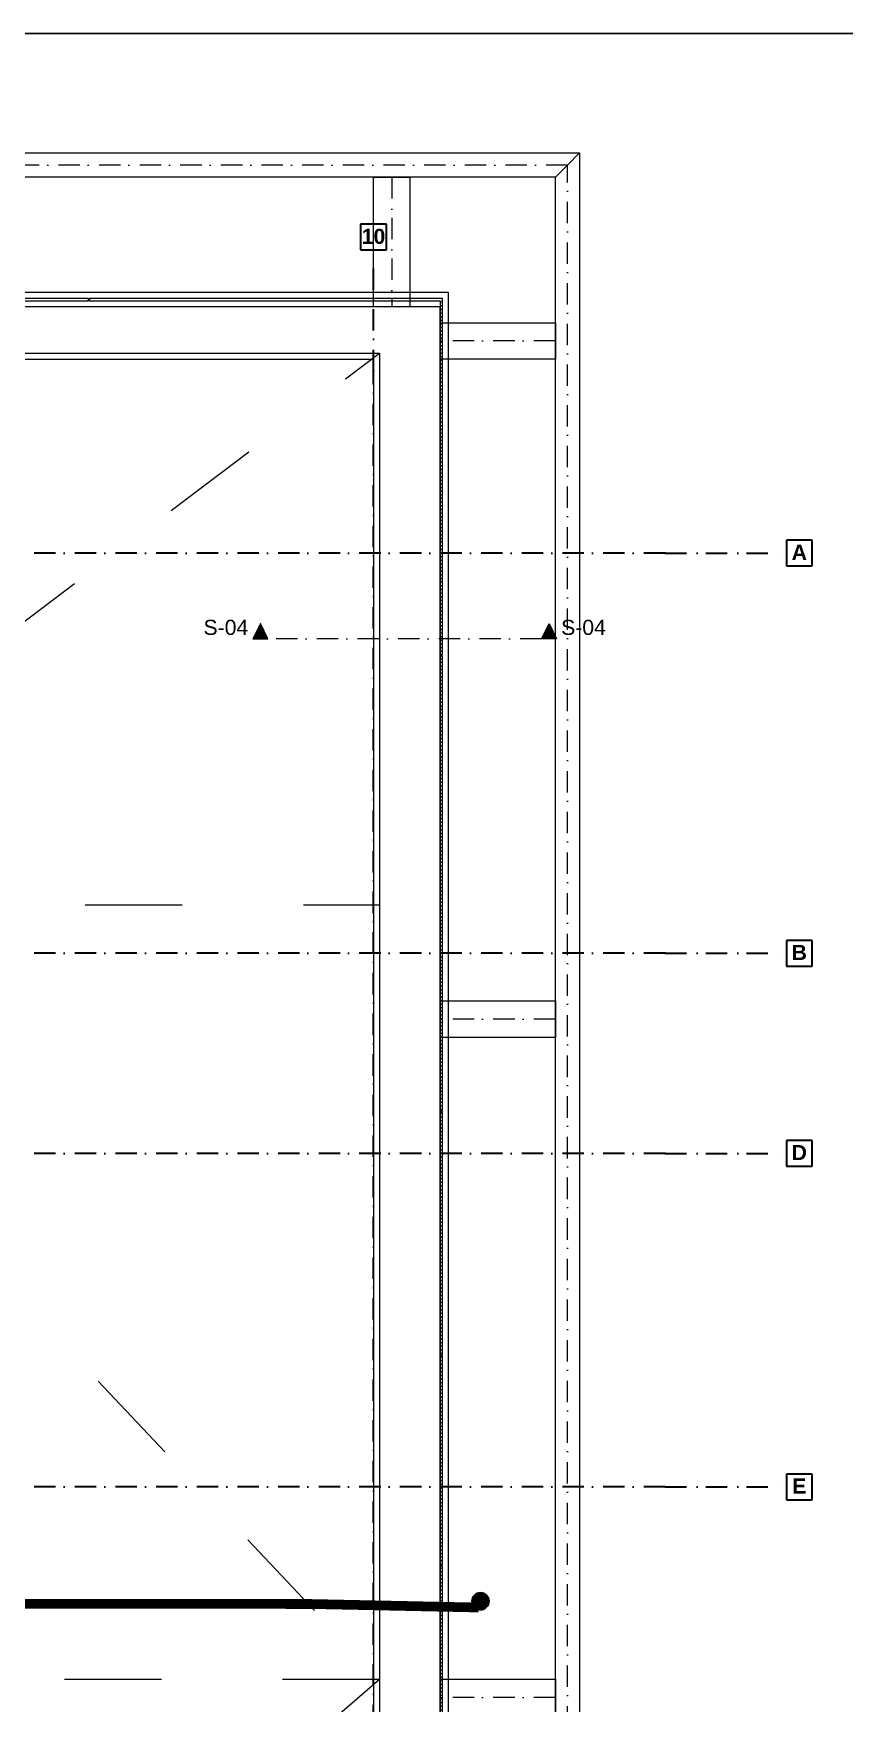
# Model space of a CAD drawing. Header units: millimetres. Extents: x 1322820 to 1391563, y 1051909 to 1098256.
# Drawn here: x 1369423 to 1376114, y 1084484 to 1098256 of the extents above; entities that cross this region are included whole.
import ezdxf
from ezdxf.enums import TextEntityAlignment as Align

# ---------------------------------------------------------------- set-up
doc = ezdxf.new("R2010")
doc.units = ezdxf.units.MM
doc.header["$MEASUREMENT"] = 0
doc.set_wipeout_variables(frame=1)
for name, pattern in [('AStair_dashed', [1800, 800, -1000]), ('Dot & Dashed', [335.138881, 176.388884, -88.194442, 0, -70.555556]), ('Wipeout_Contour', [1000, 0, -1000])]:
    doc.linetypes.add(name, pattern=pattern)
doc.layers.get('0').update_dxf_attribs({"true_color": 0x787878})
for name, color, linetype, lineweight, true_color in [('0_Pen_No__1', 7, 'Continuous', 13, 0x787878), ('0_Pen_No__21', 7, 'Continuous', 20, 0x787878), ('arhitectura - decoratii fatada_Pen_No__21', 7, 'Continuous', 20, 0x787878), ('New_arhitectura - axe_Pen_No__201', 7, 'Continuous', 35, 0x787878), ('New_arhitectura - copertina_Pen_No__1', 7, 'Continuous', 13, 0x787878), ('New_arhitectura - desen 2D_Pen_No__2', 7, 'Continuous', 13, 0x787878), ('New_arhitectura - sort tabla_Pen_No__21', 7, 'Continuous', 20, 0x787878), ('New_rezistenta - atic_Pen_No__1', 7, 'Continuous', 13, 0x787878)]:
    doc.layers.add(name, color=color, linetype=linetype, lineweight=lineweight, true_color=true_color)
for name, color, linetype, true_color in [('arhitectura - decoratii fatada', 7, 'Continuous', 0x787878), ('New_arhitectura - axe', 7, 'Continuous', 0x787878), ('New_arhitectura - sort tabla', 7, 'Continuous', 0x787878), ('New_rezistenta - atic', 7, 'Continuous', 0x787878)]:
    doc.layers.add(name, color=color, linetype=linetype, true_color=true_color)
doc.layers.add('Circuite', color=7, linetype='Continuous', lineweight=25)
doc.layers.add('circuite iluminat vitali', color=1, linetype='Continuous')
doc.layers.add('circuite prize vitali', color=1, linetype='Continuous')
doc.styles.add('GENERATED_STYLE_1', font='arialbd.ttf')
doc.styles.add('GENERATED_STYLE_2', font='arial.ttf')
pattern_1 = [(0, (1356235.236, 1078942.57), (0, 30), [])]

# ---------------------------------------------------------------- blocks, each defined once
blk = doc.blocks.new('HEA Beam 23')
at = {"layer": 'New_arhitectura - copertina_Pen_No__1', "color": 7, "linetype": 'Continuous', "lineweight": 13}
for p, q in [((600, 150), (0, 150)), ((0, 150), (0, 0)), ((1200, 150), (600, 150)), ((1200, 0), (1200, 150)), ((0, 0), (0, -150)), ((1200, -150), (1200, 0)), ((0, -150), (600, -150)), ((600, -150), (1200, -150))]:
    blk.add_line(p, q, dxfattribs=at)
at = {"layer": 'New_arhitectura - copertina_Pen_No__1', "color": 7, "linetype": 'Dot & Dashed', "lineweight": 13}
blk.add_line((0, 0), (1200, 0), dxfattribs=at)
blk = doc.blocks.new('Slab_1_1', base_point=(1346479, 1090721))
at = {"layer": 'New_arhitectura - sort tabla_Pen_No__21', "color": 7, "linetype": 'Continuous', "lineweight": 20, "flags": 128}
blk.add_lwpolyline([(1346479, 1090721), (1326679, 1090721), (1326679, 1075929), (1355429, 1075929), (1355429, 1056171), (1372849, 1056171), (1372849, 1096121), (1355279, 1096121), (1355279, 1089269), (1355829, 1089269), (1355829, 1095571), (1372229, 1095571), (1372229, 1056721), (1355979, 1056721), (1355979, 1076471), (1327229, 1076471), (1327229, 1090171), (1346479, 1090171)], close=True, dxfattribs=at)
blk = doc.blocks.new('Wall_24_1', base_point=(1372279, 1056671))
at = {"color": 254, "linetype": 'Wipeout_Contour', "lineweight": 0, "ltscale": 7026205.295101034}
blk.add_wipeout([(1372629, 1096001), (1372629, 1095971), (1372739, 1095971), (1372779, 1096001)], dxfattribs=at).dxf.layer = 'New_rezistenta - atic'
at = {"color": 254, "linetype": 'Wipeout_Contour', "lineweight": 0, "ltscale": 8782104.690994937}
blk.add_wipeout([(1372629, 1095971), (1372529, 1095971), (1372529, 1095871), (1372607, 1095871), (1372629, 1095887)], dxfattribs=at).dxf.layer = 'New_rezistenta - atic'
at = {"color": 254, "linetype": 'Wipeout_Contour', "lineweight": 0, "ltscale": 5269507.708728043}
blk.add_wipeout([(1372629, 1095887), (1372739, 1095971), (1372629, 1095971)], dxfattribs=at).dxf.layer = 'New_rezistenta - atic'
at = {"color": 254, "linetype": 'Wipeout_Contour', "lineweight": 0, "ltscale": 7024818.217715049}
blk.add_wipeout([(1372279, 1095871), (1372279, 1095621), (1372529, 1095811), (1372529, 1095871)], dxfattribs=at).dxf.layer = 'New_rezistenta - atic'
at = {"color": 254, "linetype": 'Wipeout_Contour', "lineweight": 0, "ltscale": 5269811.875008832}
blk.add_wipeout([(1372739, 1095971), (1372779, 1095971), (1372779, 1096001)], dxfattribs=at).dxf.layer = 'New_rezistenta - atic'
at = {"color": 254, "linetype": 'Wipeout_Contour', "lineweight": 0, "ltscale": 5269076.381196212}
blk.add_wipeout([(1372529, 1095811), (1372607, 1095871), (1372529, 1095871)], dxfattribs=at).dxf.layer = 'New_rezistenta - atic'
at = {"color": 254, "linetype": 'Wipeout_Contour', "lineweight": 0, "ltscale": 10465966.77299592}
blk.add_wipeout([(1372779, 1056321), (1372779, 1095971), (1372739, 1095971), (1372629, 1095887), (1372629, 1056405), (1372739, 1056321)], dxfattribs=at).dxf.layer = 'New_rezistenta - atic'
at = {"layer": 'New_rezistenta - atic_Pen_No__1', "color": 7, "linetype": 'Continuous', "lineweight": 13, "flags": 128}
for points in [[(1372779, 1096001), (1372629, 1096001)], [(1372779, 1056291), (1372779, 1096001)]]:
    blk.add_lwpolyline(points, dxfattribs=at)
at = {"color": 254, "linetype": 'Wipeout_Contour', "lineweight": 0, "ltscale": 5269278.690248371}
blk.add_wipeout([(1372629, 1095871), (1372629, 1095887), (1372607, 1095871)], dxfattribs=at).dxf.layer = 'New_rezistenta - atic'
at = {"color": 254, "linetype": 'Wipeout_Contour', "lineweight": 0, "ltscale": 10465362.22327036}
blk.add_wipeout([(1372629, 1056421), (1372629, 1095871), (1372607, 1095871), (1372529, 1095811), (1372529, 1056481), (1372607, 1056421)], dxfattribs=at).dxf.layer = 'New_rezistenta - atic'
at = {"color": 254, "linetype": 'Wipeout_Contour', "lineweight": 0, "ltscale": 5268505.951327857}
blk.add_wipeout([(1372529, 1095811), (1372279, 1095621), (1372529, 1095621)], dxfattribs=at).dxf.layer = 'New_rezistenta - atic'
at = {"color": 254, "linetype": 'Wipeout_Contour', "lineweight": 0, "ltscale": 6976320.811460949}
blk.add_wipeout([(1372529, 1056671), (1372529, 1095621), (1372279, 1095621), (1372279, 1056671)], dxfattribs=at).dxf.layer = 'New_rezistenta - atic'
at = {"layer": 'New_rezistenta - atic_Pen_No__1', "color": 7, "linetype": 'Continuous', "lineweight": 13, "flags": 128}
blk.add_lwpolyline([(1372279, 1095621), (1372279, 1056671)], dxfattribs=at)
blk = doc.blocks.new('Wall_25_1', base_point=(1372279, 1095621))
at = {"color": 254, "linetype": 'Wipeout_Contour', "lineweight": 0, "ltscale": 5229221.05314596}
blk.add_wipeout([(1355399, 1095971), (1355429, 1095971), (1355399, 1096001)], dxfattribs=at).dxf.layer = 'New_rezistenta - atic'
at = {"color": 254, "linetype": 'Wipeout_Contour', "lineweight": 0, "ltscale": 5229200.863170848}
blk.add_wipeout([(1355429, 1095871), (1355529, 1095871), (1355429, 1095971)], dxfattribs=at).dxf.layer = 'New_rezistenta - atic'
at = {"color": 254, "linetype": 'Wipeout_Contour', "lineweight": 0, "ltscale": 5229263.095116014}
blk.add_wipeout([(1355399, 1096001), (1355429, 1095971), (1355429, 1096001)], dxfattribs=at).dxf.layer = 'New_rezistenta - atic'
at = {"color": 254, "linetype": 'Wipeout_Contour', "lineweight": 0, "ltscale": 5229173.63257842}
blk.add_wipeout([(1355529, 1095621), (1355779, 1095621), (1355529, 1095871)], dxfattribs=at).dxf.layer = 'New_rezistenta - atic'
at = {"color": 254, "linetype": 'Wipeout_Contour', "lineweight": 0, "ltscale": 6999185.453671255}
blk.add_wipeout([(1355429, 1096001), (1355429, 1095971), (1372629, 1095971), (1372629, 1096001)], dxfattribs=at).dxf.layer = 'New_rezistenta - atic'
at = {"color": 254, "linetype": 'Wipeout_Contour', "lineweight": 0, "ltscale": 5229341.349493564}
blk.add_wipeout([(1355429, 1095971), (1355529, 1095871), (1355529, 1095971)], dxfattribs=at).dxf.layer = 'New_rezistenta - atic'
at = {"layer": 'New_rezistenta - atic_Pen_No__1', "color": 7, "linetype": 'Continuous', "lineweight": 13, "flags": 128}
blk.add_lwpolyline([(1355399, 1096001), (1355399, 1095971)], dxfattribs=at)
at = {"color": 254, "linetype": 'Wipeout_Contour', "lineweight": 0, "ltscale": 6999021.837871188}
blk.add_wipeout([(1355529, 1095971), (1355529, 1095871), (1372529, 1095871), (1372529, 1095971)], dxfattribs=at).dxf.layer = 'New_rezistenta - atic'
at = {"layer": 'New_rezistenta - atic_Pen_No__1', "color": 7, "linetype": 'Continuous', "lineweight": 13, "flags": 128}
blk.add_lwpolyline([(1372629, 1096001), (1355399, 1096001)], dxfattribs=at)
at = {"color": 254, "linetype": 'Wipeout_Contour', "lineweight": 0, "ltscale": 5229525.066287212}
blk.add_wipeout([(1355529, 1095871), (1355779, 1095621), (1355779, 1095871)], dxfattribs=at).dxf.layer = 'New_rezistenta - atic'
at = {"color": 254, "linetype": 'Wipeout_Contour', "lineweight": 0, "ltscale": 6998581.55510468}
blk.add_wipeout([(1355779, 1095871), (1355779, 1095621), (1372279, 1095621), (1372279, 1095871)], dxfattribs=at).dxf.layer = 'New_rezistenta - atic'
at = {"layer": 'New_rezistenta - atic_Pen_No__1', "color": 7, "linetype": 'Continuous', "lineweight": 13, "flags": 128}
blk.add_lwpolyline([(1355779, 1095621), (1372279, 1095621)], dxfattribs=at)
blk = doc.blocks.new('Wall_39_1', base_point=(1372799, 1089368))
at = {"layer": 'arhitectura - decoratii fatada', "linetype": 'Continuous', "lineweight": 0, "true_color": 0x000000}
h = blk.add_hatch(dxfattribs=at)
h.set_pattern_fill('PLYWOOD_0001', color=18, style=0, pattern_type=2)
h.set_pattern_definition(pattern_1)
h.paths.add_polyline_path([(1372799, 1089368), (1372799, 1093121), (1372779, 1093121), (1372779, 1089368)])
at = {"layer": 'arhitectura - decoratii fatada_Pen_No__21', "color": 7, "linetype": 'Continuous', "lineweight": 20, "flags": 128}
for points in [[(1372799, 1093121), (1372779, 1093121)], [(1372779, 1093121), (1372779, 1089368)], [(1372799, 1089368), (1372799, 1093121)], [(1372779, 1089368), (1372799, 1089368)]]:
    blk.add_lwpolyline(points, dxfattribs=at)
blk = doc.blocks.new('Wall_40_1', base_point=(1372799, 1087358))
at = {"layer": 'arhitectura - decoratii fatada', "linetype": 'Continuous', "lineweight": 0, "true_color": 0x000000}
h = blk.add_hatch(dxfattribs=at)
h.set_pattern_fill('PLYWOOD_0001', color=18, style=0, pattern_type=2)
h.set_pattern_definition(pattern_1)
h.paths.add_polyline_path([(1372799, 1087358), (1372799, 1089358), (1372779, 1089358), (1372779, 1087358)])
at = {"layer": 'arhitectura - decoratii fatada_Pen_No__21', "color": 7, "linetype": 'Continuous', "lineweight": 20, "flags": 128}
for points in [[(1372799, 1089358), (1372779, 1089358)], [(1372779, 1089358), (1372779, 1087358)], [(1372799, 1087358), (1372799, 1089358)], [(1372779, 1087358), (1372799, 1087358)]]:
    blk.add_lwpolyline(points, dxfattribs=at)
blk = doc.blocks.new('Wall_41_1', base_point=(1372799, 1085631))
at = {"layer": 'arhitectura - decoratii fatada', "linetype": 'Continuous', "lineweight": 0, "true_color": 0x000000}
h = blk.add_hatch(dxfattribs=at)
h.set_pattern_fill('PLYWOOD_0001', color=18, style=0, pattern_type=2)
h.set_pattern_definition(pattern_1)
h.paths.add_polyline_path([(1372799, 1085631), (1372799, 1087348), (1372779, 1087348), (1372779, 1085631)])
at = {"layer": 'arhitectura - decoratii fatada_Pen_No__21', "color": 7, "linetype": 'Continuous', "lineweight": 20, "flags": 128}
for points in [[(1372799, 1087348), (1372779, 1087348)], [(1372779, 1087348), (1372779, 1085631)], [(1372799, 1085631), (1372799, 1087348)], [(1372779, 1085631), (1372799, 1085631)]]:
    blk.add_lwpolyline(points, dxfattribs=at)
blk = doc.blocks.new('Wall_42_1', base_point=(1372799, 1083621))
at = {"layer": 'arhitectura - decoratii fatada', "linetype": 'Continuous', "lineweight": 0, "true_color": 0x000000}
h = blk.add_hatch(dxfattribs=at)
h.set_pattern_fill('PLYWOOD_0001', color=18, style=0, pattern_type=2)
h.set_pattern_definition(pattern_1)
h.paths.add_polyline_path([(1372799, 1083621), (1372799, 1085621), (1372779, 1085621), (1372779, 1083621)])
at = {"layer": 'arhitectura - decoratii fatada_Pen_No__21', "color": 7, "linetype": 'Continuous', "lineweight": 20, "flags": 128}
for points in [[(1372799, 1085621), (1372779, 1085621)], [(1372779, 1085621), (1372779, 1083621)], [(1372799, 1083621), (1372799, 1085621)], [(1372779, 1083621), (1372799, 1083621)]]:
    blk.add_lwpolyline(points, dxfattribs=at)
blk = doc.blocks.new('Wall_53_1', base_point=(1372799, 1093131))
at = {"layer": 'arhitectura - decoratii fatada', "linetype": 'Continuous', "lineweight": 0, "true_color": 0x000000}
h = blk.add_hatch(dxfattribs=at)
h.set_pattern_fill('PLYWOOD_0001', color=18, style=0, pattern_type=2)
h.set_pattern_definition(pattern_1)
h.paths.add_polyline_path([(1372779, 1096051), (1372799, 1096071), (1372779, 1096071)])
h = blk.add_hatch(dxfattribs=at)
h.set_pattern_fill('PLYWOOD_0001', color=18, style=0, pattern_type=2)
h.set_pattern_definition(pattern_1)
h.paths.add_polyline_path([(1372779, 1096051), (1372799, 1096051), (1372799, 1096071)])
h = blk.add_hatch(dxfattribs=at)
h.set_pattern_fill('PLYWOOD_0001', color=18, style=0, pattern_type=2)
h.set_pattern_definition(pattern_1)
h.paths.add_polyline_path([(1372779, 1096051), (1372779, 1093131), (1372799, 1093131), (1372799, 1096051)])
at = {"layer": 'arhitectura - decoratii fatada_Pen_No__21', "color": 7, "linetype": 'Continuous', "lineweight": 20, "flags": 128}
for points in [[(1372799, 1096071), (1372779, 1096071)], [(1372779, 1096051), (1372779, 1093131)], [(1372799, 1093131), (1372799, 1096071)], [(1372799, 1093131), (1372779, 1093131)]]:
    blk.add_lwpolyline(points, dxfattribs=at)
blk = doc.blocks.new('Wall_58_1', base_point=(1372799, 1096071))
at = {"layer": 'arhitectura - decoratii fatada', "linetype": 'Continuous', "lineweight": 0, "true_color": 0x000000}
h = blk.add_hatch(dxfattribs=at)
h.set_pattern_fill('PLYWOOD_0001', color=18, style=0, pattern_type=2)
h.set_pattern_definition(pattern_1)
h.paths.add_polyline_path([(1372779, 1096071), (1369887, 1096071), (1369887, 1096051), (1372779, 1096051)])
at = {"layer": 'arhitectura - decoratii fatada_Pen_No__21', "color": 7, "linetype": 'Continuous', "lineweight": 20, "flags": 128}
for points in [[(1372779, 1096071), (1369887, 1096071)], [(1369887, 1096071), (1369887, 1096051)], [(1369887, 1096051), (1372779, 1096051)]]:
    blk.add_lwpolyline(points, dxfattribs=at)
blk = doc.blocks.new('Wall_95_1', base_point=(1369877, 1096071))
at = {"layer": 'arhitectura - decoratii fatada', "linetype": 'Continuous', "lineweight": 0, "true_color": 0x000000}
h = blk.add_hatch(dxfattribs=at)
h.set_pattern_fill('PLYWOOD_0001', color=18, style=0, pattern_type=2)
h.set_pattern_definition(pattern_1)
h.paths.add_polyline_path([(1369877, 1096071), (1366975, 1096071), (1366975, 1096051), (1369877, 1096051)])
at = {"layer": 'arhitectura - decoratii fatada_Pen_No__21', "color": 7, "linetype": 'Continuous', "lineweight": 20, "flags": 128}
for points in [[(1369877, 1096071), (1366975, 1096071)], [(1366975, 1096071), (1366975, 1096051)], [(1366975, 1096051), (1369877, 1096051)], [(1369877, 1096051), (1369877, 1096071)]]:
    blk.add_lwpolyline(points, dxfattribs=at)
blk = doc.blocks.new('UAP Beam 23')
at = {"layer": 'New_arhitectura - copertina_Pen_No__1', "color": 7, "linetype": 'Continuous', "lineweight": 13}
for p, q in [((9800, 100), (-100, 100)), ((-100, 100), (0, 0)), ((0, 0), (100, -100)), ((100, -100), (9800, -100))]:
    blk.add_line(p, q, dxfattribs=at)
at = {"layer": 'New_arhitectura - copertina_Pen_No__1', "color": 7, "linetype": 'Dot & Dashed', "lineweight": 13}
blk.add_line((0, 0), (19600, 0), dxfattribs=at)
blk = doc.blocks.new('UAP Beam 23_2')
at = {"layer": 'New_arhitectura - copertina_Pen_No__1', "color": 7, "linetype": 'Dot & Dashed', "lineweight": 13}
blk.add_line((0, 0), (42050, 0), dxfattribs=at)
at = {"layer": 'New_arhitectura - copertina_Pen_No__1', "color": 7, "linetype": 'Continuous', "lineweight": 13}
for p, q in [((42150, 100), (21025, 100)), ((41950, -100), (42050, 0)), ((42050, 0), (42150, 100)), ((21025, -100), (41950, -100))]:
    blk.add_line(p, q, dxfattribs=at)
blk = doc.blocks.new('Cutting Plane_9_1', base_point=(1373676, 1093264))
at = {"linetype": 'Continuous', "lineweight": 0, "true_color": 0x000000}
for points in [[(1371232, 1093264), (1371357, 1093264), (1371295, 1093389)], [(1373739, 1093264), (1373676, 1093389), (1373614, 1093264)]]:
    blk.add_hatch(color=18, dxfattribs=at).paths.add_polyline_path(points)
at = {"layer": '0_Pen_No__1', "color": 7, "linetype": 'Continuous', "lineweight": 13, "flags": 128}
for points in [[(1371232, 1093264), (1371357, 1093264), (1371295, 1093389)], [(1373739, 1093264), (1373614, 1093264), (1373676, 1093389)]]:
    blk.add_lwpolyline(points, close=True, dxfattribs=at)
at = {"layer": '0_Pen_No__21', "color": 7, "linetype": 'Dot & Dashed', "lineweight": 20}
blk.add_line((1373614, 1093264), (1371357, 1093264), dxfattribs=at)
at = {"layer": '0_Pen_No__1', "color": 7, "lineweight": 13, "char_height": 125, "style": 'GENERATED_STYLE_2'}
for insert, attachment_point in [((1371195, 1093294), 9), ((1373776, 1093294), 7)]:
    blk.add_mtext('\\A1;\\pt0;S-04', dxfattribs=dict(at, insert=insert, attachment_point=attachment_point))
blk = doc.blocks.new('Standard grid marker')
at = {"layer": 'New_arhitectura - axe_Pen_No__201', "linetype": 'Dot & Dashed', "lineweight": 35}
for p, q in [((1000, 0), (43350, 0)), ((43350, 0), (44350, 0))]:
    blk.add_line(p, q, dxfattribs=at)
at = {"layer": 'New_arhitectura - axe_Pen_No__201', "linetype": 'Continuous', "lineweight": 35}
for p, q in [((44562, 106), (44350, 106)), ((44350, 106), (44350, -106)), ((44562, -106), (44562, 106)), ((44350, -106), (44562, -106))]:
    blk.add_line(p, q, dxfattribs=at)
at = {"layer": 'New_arhitectura - axe_Pen_No__201', "linetype": 'Dot & Dashed', "lineweight": 35}
blk.add_point((43350, 0), dxfattribs=at)
blk.add_point((43350, 0), dxfattribs=at)
at = {"layer": 'New_arhitectura - axe_Pen_No__201', "lineweight": 35, "style": 'GENERATED_STYLE_1'}
for tag, p in [('AC_MarkerText_1_0', (-106, 7)), ('AC_MarkerText_1_1', (44456, 7))]:
    blk.add_attdef(tag, text='', height=125, rotation=270, dxfattribs=at).set_placement(p, align=Align.MIDDLE_CENTER)
blk = doc.blocks.new('Standard grid marker_2')
at = {"layer": 'New_arhitectura - axe_Pen_No__201', "linetype": 'Continuous', "lineweight": 35}
for p, q in [((-212, 106), (-212, -106)), ((0, 106), (-212, 106)), ((0, -106), (0, 106)), ((-212, -106), (0, -106))]:
    blk.add_line(p, q, dxfattribs=at)
at = {"layer": 'New_arhitectura - axe_Pen_No__201', "linetype": 'Dot & Dashed', "lineweight": 35}
for q in [(0, 0), (51603, 0)]:
    blk.add_line((1000, 0), q, dxfattribs=at)
blk.add_point((1000, 0), dxfattribs=at)
blk.add_point((1000, 0), dxfattribs=at)
at = {"layer": 'New_arhitectura - axe_Pen_No__201', "lineweight": 35, "style": 'GENERATED_STYLE_1'}
for tag, p in [('AC_MarkerText_1_0', (-106, 7)), ('AC_MarkerText_1_1', (52709, 7))]:
    blk.add_attdef(tag, text='', height=125, rotation=180, dxfattribs=at).set_placement(p, align=Align.MIDDLE_CENTER)
blk = doc.blocks.new('Standard grid marker_3')
at = {"layer": 'New_arhitectura - axe_Pen_No__201', "linetype": 'Continuous', "lineweight": 35}
for p, q in [((-212, 106), (-212, -106)), ((0, 106), (-212, 106)), ((0, -106), (0, 106)), ((-212, -106), (0, -106))]:
    blk.add_line(p, q, dxfattribs=at)
at = {"layer": 'New_arhitectura - axe_Pen_No__201', "linetype": 'Dot & Dashed', "lineweight": 35}
for q in [(0, 0), (27856, 0)]:
    blk.add_line((1000, 0), q, dxfattribs=at)
blk.add_point((1000, 0), dxfattribs=at)
blk.add_point((1000, 0), dxfattribs=at)
at = {"layer": 'New_arhitectura - axe_Pen_No__201', "lineweight": 35, "style": 'GENERATED_STYLE_1'}
blk.add_attdef('AC_MarkerText_1', text='', height=125, rotation=180, dxfattribs=at).set_placement((-106, 7), align=Align.MIDDLE_CENTER)
blk = doc.blocks.new('Standard grid marker_4')
at = {"layer": 'New_arhitectura - axe_Pen_No__201', "linetype": 'Continuous', "lineweight": 35}
for p, q in [((-212, 106), (-212, -106)), ((0, 106), (-212, 106)), ((0, -106), (0, 106)), ((-212, -106), (0, -106))]:
    blk.add_line(p, q, dxfattribs=at)
at = {"layer": 'New_arhitectura - axe_Pen_No__201', "linetype": 'Dot & Dashed', "lineweight": 35}
for q in [(0, 0), (23106, 0)]:
    blk.add_line((1000, 0), q, dxfattribs=at)
blk.add_point((1000, 0), dxfattribs=at)
blk.add_point((1000, 0), dxfattribs=at)
at = {"layer": 'New_arhitectura - axe_Pen_No__201', "lineweight": 35, "style": 'GENERATED_STYLE_1'}
blk.add_attdef('AC_MarkerText_1', text='', height=125, rotation=180, dxfattribs=at).set_placement((-106, 7), align=Align.MIDDLE_CENTER)
blk = doc.blocks.new('Standard grid marker_5')
at = {"layer": 'New_arhitectura - axe_Pen_No__201', "linetype": 'Continuous', "lineweight": 35}
for p, q in [((-212, 106), (-212, -106)), ((0, 106), (-212, 106)), ((0, -106), (0, 106)), ((-212, -106), (0, -106))]:
    blk.add_line(p, q, dxfattribs=at)
at = {"layer": 'New_arhitectura - axe_Pen_No__201', "linetype": 'Dot & Dashed', "lineweight": 35}
for p, q in [((1000, 0), (0, 0)), ((1000, 0), (12906, 0)), ((12906, 0), (13906, 0))]:
    blk.add_line(p, q, dxfattribs=at)
blk.add_point((1000, 0), dxfattribs=at)
blk.add_point((1000, 0), dxfattribs=at)
at = {"layer": 'New_arhitectura - axe_Pen_No__201', "lineweight": 35, "style": 'GENERATED_STYLE_1'}
blk.add_attdef('AC_MarkerText_1', text='', height=125, rotation=180, dxfattribs=at).set_placement((-106, 7), align=Align.MIDDLE_CENTER)
blk = doc.blocks.new('terasa')
at = {"layer": 'New_arhitectura - desen 2D_Pen_No__2', "linetype": 'AStair_dashed', "lineweight": 13}
for p, q in [((1366250.832, 1091069.561), (1372278.547, 1095620.6)), ((1366250.832, 1091069.561), (1372383.841, 1091069.561)), ((1366250.832, 1091069.561), (1372278.547, 1084683.356)), ((1372278.547, 1084683.356), (1366250.832, 1079464.932)), ((1372278.547, 1084683.356), (1366328.539, 1084683.356))]:
    blk.add_line(p, q, dxfattribs=at)
at = {"layer": 'New_arhitectura - copertina_Pen_No__1', "linetype": 'Continuous', "lineweight": 13, "xscale": -1, "zscale": 1000}
for name, p in [('UAP Beam 23', (1373828.547, 1097170.6)), ('HEA Beam 23', (1373728.547, 1095720.6)), ('HEA Beam 23', (1373728.547, 1090127.747)), ('HEA Beam 23', (1373728.547, 1084534.895))]:
    blk.add_blockref(name, p, dxfattribs=at)
for name, p, rotation in [('UAP Beam 23_2', (1373828.547, 1055120.631), 270), ('HEA Beam 23', (1372378.547, 1097070.6), 90)]:
    blk.add_blockref(name, p, dxfattribs=dict(at, rotation=rotation))
at = {"layer": 'New_arhitectura - sort tabla', "linetype": 'Continuous', "lineweight": 20}
blk.add_blockref('Slab_1_1', (1346478.502, 1090720.6), dxfattribs=at)
at = {"layer": 'New_rezistenta - atic', "lineweight": 20}
blk.add_blockref('Wall_24_1', (1372278.547, 1056670.631), dxfattribs=at)
at = {"lineweight": 20}
blk.add_blockref('Cutting Plane_9_1', (1373676.167, 1093264.276), dxfattribs=at)
at = {"layer": 'arhitectura - decoratii fatada', "lineweight": 20}
for name, p in [('Wall_53_1', (1372798.539, 1093130.699)), ('Wall_39_1', (1372798.539, 1089368.1)), ('Wall_40_1', (1372798.539, 1087358.1)), ('Wall_41_1', (1372798.539, 1085630.6)), ('Wall_42_1', (1372798.539, 1083620.6))]:
    blk.add_blockref(name, p, dxfattribs=at)
at = {"layer": 'New_arhitectura - axe', "linetype": 'Continuous', "lineweight": 13}
ref = blk.add_blockref('Standard grid marker_2', (1375634.605, 1093970.6), dxfattribs=dict(at, zscale=1000, rotation=180))
ref.add_attrib('AC_MarkerText_1', 'A', dxfattribs={"layer": 'New_arhitectura - axe_Pen_No__201', "color": 1, "lineweight": 35, "height": 125, "rotation": 360, "style": 'GENERATED_STYLE_1'}).set_placement((1375740.671, 1093977.743), align=Align.MIDDLE_CENTER)
ref = blk.add_blockref('Standard grid marker_3', (1375634.605, 1090670.6), dxfattribs=dict(at, zscale=1000, rotation=180))
ref.add_attrib('AC_MarkerText_1', 'B', dxfattribs={"layer": 'New_arhitectura - axe_Pen_No__201', "color": 1, "lineweight": 35, "height": 125, "rotation": 360, "style": 'GENERATED_STYLE_1'}).set_placement((1375740.671, 1090677.743), align=Align.MIDDLE_CENTER)
ref = blk.add_blockref('Standard grid marker_4', (1375634.605, 1089020.631), dxfattribs=dict(at, zscale=1000, rotation=180))
ref.add_attrib('AC_MarkerText_1', 'D', dxfattribs={"layer": 'New_arhitectura - axe_Pen_No__201', "color": 1, "lineweight": 35, "height": 125, "rotation": 360, "style": 'GENERATED_STYLE_1'}).set_placement((1375740.671, 1089027.774), align=Align.MIDDLE_CENTER)
ref = blk.add_blockref('Standard grid marker_5', (1375634.605, 1086270.65), dxfattribs=dict(at, zscale=1000, rotation=180))
ref.add_attrib('AC_MarkerText_1', 'E', dxfattribs={"layer": 'New_arhitectura - axe_Pen_No__201', "color": 1, "lineweight": 35, "height": 125, "rotation": 360, "style": 'GENERATED_STYLE_1'}).set_placement((1375740.671, 1086277.793), align=Align.MIDDLE_CENTER)
at = {"layer": 'New_rezistenta - atic', "lineweight": 20}
blk.add_blockref('Wall_25_1', (1372278.547, 1095620.6), dxfattribs=at)
at = {"layer": 'arhitectura - decoratii fatada', "lineweight": 20}
for name, p in [('Wall_95_1', (1369876.872, 1096070.6)), ('Wall_58_1', (1372798.539, 1096070.6))]:
    blk.add_blockref(name, p, dxfattribs=at)
at = {"layer": 'New_arhitectura - axe', "linetype": 'Continuous', "lineweight": 13}
ref = blk.add_blockref('Standard grid marker', (1372228.538, 1052120.65), dxfattribs=dict(at, zscale=1000, rotation=90))
ref.add_attrib('AC_MarkerText_1_1', '10', dxfattribs={"layer": 'New_arhitectura - axe_Pen_No__201', "color": 1, "lineweight": 35, "height": 125, "rotation": 360, "style": 'GENERATED_STYLE_1'}).set_placement((1372228.538, 1096582.781), align=Align.MIDDLE_CENTER)

msp = doc.modelspace()

# ---------------------------------------------------------------- block references
msp.add_blockref('terasa', (0, 0))

# ---------------------------------------------------------------- next in the draw order: hatches: boundary and pattern name
at = {"layer": 'circuite iluminat vitali'}
h = msp.add_hatch(color=256, dxfattribs=at)
h.paths.add_polyline_path([(1373179, 1085350, -0.528515), (1373106, 1085257), (1373140, 1085334)])
h.paths.add_polyline_path([(1373179, 1085350), (1373140, 1085334), (1373160, 1085380, -0.127588)])
h.paths.add_polyline_path([(1373160, 1085380), (1373106, 1085257, -0.086363), (1373082, 1085263, -0.099878), (1373059, 1085279), (1373112, 1085399, -0.099878), (1373139, 1085393, -0.086363)])
h.paths.add_polyline_path([(1373112, 1085399), (1373059, 1085279, -0.664213)])

# ---------------------------------------------------------------- next in the draw order: linework, layer by layer
at = {"layer": 'Circuite'}
msp.add_lwpolyline([(1391546, 1055224), (1324044, 1055224), (1324044, 1098256), (1391546, 1098256)], close=True, dxfattribs=at)
at = {"layer": 'circuite iluminat vitali'}
msp.add_circle((1373111, 1085328), 71.3, dxfattribs=at)
at = {"layer": 'circuite prize vitali', "lineweight": 20, "const_width": 80}
msp.add_lwpolyline([(1362139, 1085501), (1362571, 1085312), (1371715, 1085305), (1373095, 1085276), (1373095, 1085276), (1373095, 1085276), (1373095, 1085276), (1373095, 1085276), (1373095, 1085276), (1373095, 1085276), (1373095, 1085276)], dxfattribs=at)
at = {"layer": 'circuite prize vitali', "linetype": 'Continuous', "flags": 128}
msp.add_lwpolyline([(1373111, 1085321, 0, 0, 0), (1373111, 1085321, 0, 0, 0), (1373111, 1085321, 0, 0, 0), (1371911, 1084119, 179, 0, 0), (1371610, 1083818, 0, 0, 0)], format="xyseb", dxfattribs=at)

doc.saveas('drawing.dxf')
